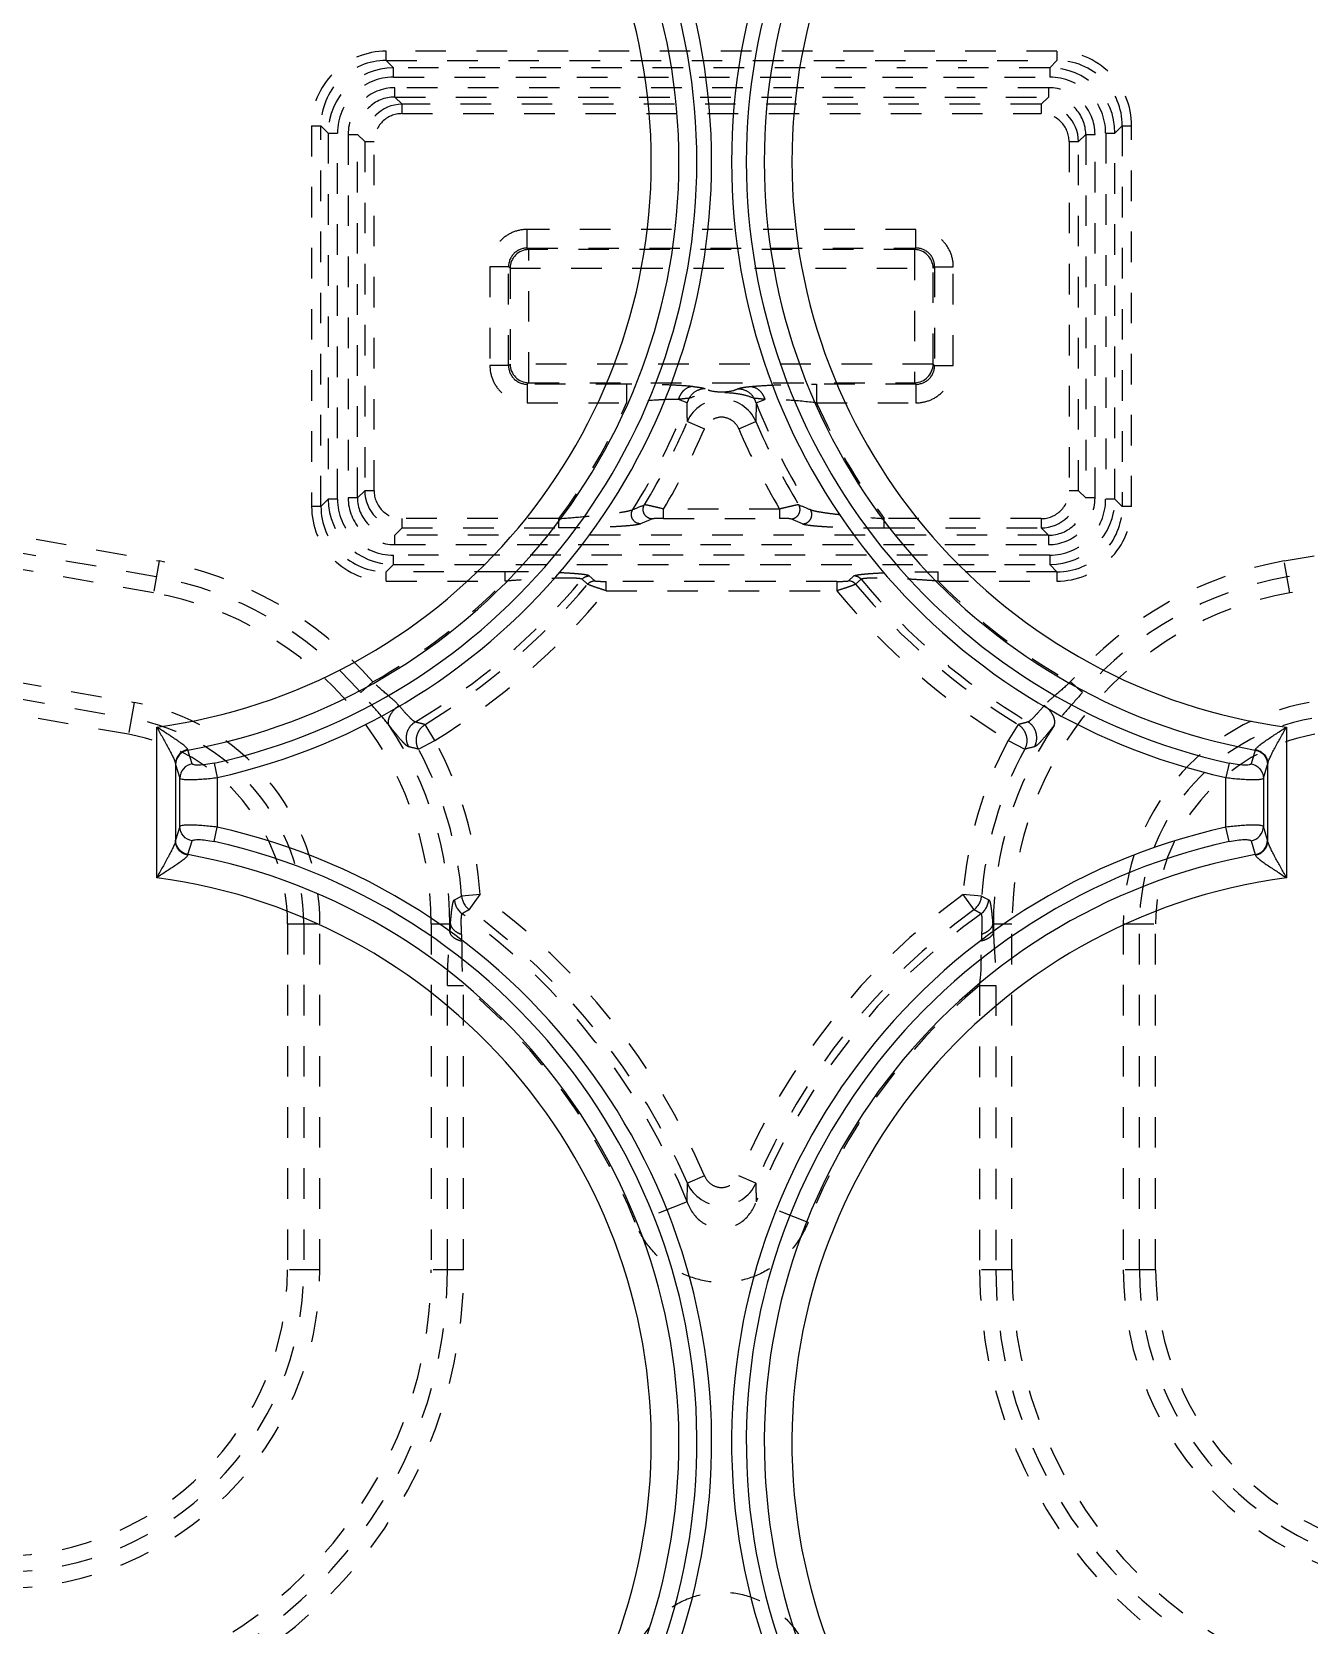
# Model space of a CAD drawing. Header units: millimetres. Extents: x 1727 to 4210, y -6182 to 759.
# Drawn here: x 3177.1 to 3245.3, y -556.7 to -471.5 of the extents above; entities that cross this region are included whole.
import ezdxf

# ---------------------------------------------------------------- set-up
doc = ezdxf.new("R2010")
doc.units = ezdxf.units.MM
doc.header["$LTSCALE"] = 16.335
doc.linetypes.add('HIDDEN', pattern=[0.2, 0.1, -0.1])
doc.layers.get('0').update_dxf_attribs({"linetype": 'CONTINUOUS'})
doc.layers.add('DEFAULT_2', color=8, linetype='HIDDEN')

msp = doc.modelspace()

# ---------------------------------------------------------------- linework, layer by layer
at = {"color": 7, "linetype": 'Continuous'}
for p, q in [((3183.735, -516.743), (3183.735, -508.685)), ((3244.133, -508.685), (3244.133, -516.743)), ((3185.626, -510.649), (3185.402, -509.917)), ((3242.466, -509.917), (3242.242, -510.649)), ((3184.733, -510.65), (3184.733, -514.777)), ((3184.744, -510.692), (3184.97, -511.424)), ((3186.797, -510.616), (3186.967, -511.385)), ((3241.071, -510.616), (3240.901, -511.385)), ((3242.898, -511.424), (3243.124, -510.692)), ((3243.134, -514.777), (3243.134, -510.65)), ((3184.97, -514.004), (3184.97, -511.424)), ((3186.967, -511.385), (3186.967, -514.042)), ((3240.901, -514.042), (3240.901, -511.385)), ((3242.898, -511.424), (3242.898, -514.004)), ((3184.97, -514.004), (3184.744, -514.735)), ((3186.797, -514.812), (3186.967, -514.042)), ((3241.071, -514.812), (3240.901, -514.042)), ((3243.124, -514.735), (3242.898, -514.004)), ((3185.402, -515.511), (3185.626, -514.779)), ((3242.242, -514.779), (3242.466, -515.511))]:
    msp.add_line(p, q, dxfattribs=at)
for centre, radius, start, end in [((3179.684, -478.464), 33.717, 282.47454, 77.52546), ((3248.184, -478.464), 33.717, 102.47454, 257.52546), ((3179.684, -478.464), 32.929, 282.47454, 77.52546), ((3248.184, -478.464), 32.929, 102.47454, 257.52546), ((3179.684, -478.464), 31.969, 280.30331, 79.69669), ((3248.184, -478.464), 31.969, 100.30331, 259.69669), ((3179.684, -478.464), 30.491, 277.63481, 82.36519), ((3248.184, -478.464), 30.491, 97.63481, 262.36519), ((3179.684, -546.964), 33.717, 102.47454, 77.52546), ((3248.184, -546.964), 33.717, 102.47454, 77.52546), ((3179.684, -546.964), 32.929, 102.47454, 77.52546), ((3248.184, -546.964), 32.929, 102.47454, 77.52546), ((3179.684, -546.964), 31.969, 100.30331, 79.69669), ((3248.184, -546.964), 31.969, 100.30331, 79.69669), ((3179.684, -546.964), 30.491, 97.63481, 82.36519), ((3248.184, -546.964), 30.491, 97.63481, 82.36519)]:
    msp.add_arc(centre, radius, start, end, dxfattribs=at)
for points, knots in [([(3185.394, -509.89), (3185.389, -509.873), (3185.368, -509.838), (3185.299, -509.758), (3185.166, -509.647), (3184.973, -509.505), (3184.666, -509.292), (3184.248, -509.021), (3183.911, -508.794), (3183.735, -508.685)], [0, 0, 0, 0, 0.024622, 0.059214, 0.154309, 0.274311, 0.408235, 0.698147, 1, 1, 1, 1]), ([(3183.735, -508.685), (3183.833, -508.869), (3184.037, -509.226), (3184.281, -509.672), (3184.465, -510.016), (3184.586, -510.253), (3184.68, -510.46), (3184.727, -510.591), (3184.733, -510.65)], [0, 0, 0, 0, 0.283396, 0.559345, 0.690533, 0.813158, 0.919836, 1, 1, 1, 1]), ([(3242.473, -509.89), (3242.477, -509.873), (3242.498, -509.837), (3242.568, -509.758), (3242.701, -509.648), (3242.893, -509.506), (3243.117, -509.352), (3243.359, -509.19), (3243.699, -508.966), (3243.959, -508.798), (3244.133, -508.685)], [0, 0, 0, 0, 0.024226, 0.058786, 0.15416, 0.273643, 0.407521, 0.550014, 0.697635, 1, 1, 1, 1]), ([(3243.134, -510.65), (3243.14, -510.599), (3243.181, -510.48), (3243.266, -510.287), (3243.381, -510.057), (3243.566, -509.709), (3243.819, -509.25), (3244.027, -508.876), (3244.133, -508.685)], [0, 0, 0, 0, 0.06999, 0.168828, 0.287405, 0.419053, 0.702974, 1, 1, 1, 1]), ([(3185.394, -509.889), (3185.306, -509.905), (3185.132, -509.971), (3184.845, -510.194), (3184.736, -510.473), (3184.734, -510.65)], [0, 0, 0, 0, 0.248842, 0.508598, 1, 1, 1, 1]), ([(3185.402, -509.917), (3185.224, -509.95), (3184.882, -510.143), (3184.745, -510.513), (3184.744, -510.692)], [0, 0, 0, 0, 0.50225, 1, 1, 1, 1]), ([(3185.402, -509.917), (3185.399, -509.91), (3185.397, -509.901), (3185.395, -509.892), (3185.394, -509.889)], [0, 0, 0, 0, 0.714083, 1, 1, 1, 1]), ([(3242.473, -509.889), (3242.473, -509.892), (3242.471, -509.901), (3242.468, -509.91), (3242.466, -509.917)], [0, 0, 0, 0, 0.285912, 1, 1, 1, 1]), ([(3242.466, -509.917), (3242.644, -509.95), (3242.986, -510.143), (3243.122, -510.513), (3243.124, -510.692)], [0, 0, 0, 0, 0.502249, 1, 1, 1, 1]), ([(3242.473, -509.889), (3242.561, -509.906), (3242.736, -509.971), (3243.023, -510.195), (3243.132, -510.474), (3243.134, -510.65)], [0, 0, 0, 0, 0.248859, 0.508621, 1, 1, 1, 1]), ([(3184.733, -510.65), (3184.734, -510.654), (3184.737, -510.668), (3184.741, -510.682), (3184.744, -510.692)], [0, 0, 0, 0, 0.286349, 1, 1, 1, 1]), ([(3185.626, -510.649), (3185.448, -510.682), (3185.108, -510.875), (3184.971, -511.244), (3184.97, -511.424)], [0, 0, 0, 0, 0.501605, 1, 1, 1, 1]), ([(3186.797, -510.616), (3186.653, -510.648), (3186.384, -510.696), (3186.027, -510.73), (3185.787, -510.724), (3185.666, -510.692), (3185.63, -510.664), (3185.626, -510.649)], [0, 0, 0, 0, 0.368865, 0.683056, 0.897455, 0.961218, 1, 1, 1, 1]), ([(3242.242, -510.649), (3242.237, -510.664), (3242.2, -510.692), (3242.078, -510.724), (3241.837, -510.73), (3241.482, -510.695), (3241.214, -510.647), (3241.071, -510.616)], [0, 0, 0, 0, 0.039693, 0.104753, 0.319576, 0.632764, 1, 1, 1, 1]), ([(3242.242, -510.649), (3242.419, -510.682), (3242.76, -510.875), (3242.896, -511.244), (3242.898, -511.424)], [0, 0, 0, 0, 0.501607, 1, 1, 1, 1]), ([(3243.124, -510.692), (3243.125, -510.689), (3243.129, -510.675), (3243.132, -510.661), (3243.134, -510.65)], [0, 0, 0, 0, 0.213858, 1, 1, 1, 1]), ([(3184.97, -511.424), (3184.979, -511.443), (3185.048, -511.468), (3185.169, -511.487), (3185.362, -511.498), (3185.607, -511.499), (3185.904, -511.488), (3186.363, -511.457), (3186.721, -511.418), (3186.967, -511.385)], [0, 0, 0, 0, 0.032445, 0.095747, 0.190828, 0.314676, 0.463215, 0.631198, 1, 1, 1, 1]), ([(3240.901, -511.385), (3241.146, -511.418), (3241.505, -511.457), (3241.964, -511.488), (3242.26, -511.499), (3242.507, -511.499), (3242.696, -511.487), (3242.815, -511.469), (3242.876, -511.446), (3242.894, -511.431), (3242.898, -511.424)], [0, 0, 0, 0, 0.368659, 0.536405, 0.684976, 0.809001, 0.903904, 0.9672, 0.987019, 1, 1, 1, 1]), ([(3186.967, -514.042), (3186.721, -514.009), (3186.363, -513.971), (3185.904, -513.939), (3185.607, -513.928), (3185.362, -513.929), (3185.169, -513.941), (3185.048, -513.96), (3184.979, -513.984), (3184.97, -514.004)], [0, 0, 0, 0, 0.368813, 0.536801, 0.685338, 0.809181, 0.904257, 0.967553, 1, 1, 1, 1]), ([(3185.626, -514.779), (3185.448, -514.745), (3185.108, -514.552), (3184.971, -514.183), (3184.97, -514.004)], [0, 0, 0, 0, 0.501606, 1, 1, 1, 1]), ([(3242.898, -514.004), (3242.888, -513.984), (3242.819, -513.96), (3242.698, -513.941), (3242.506, -513.929), (3242.26, -513.928), (3241.964, -513.939), (3241.505, -513.971), (3241.146, -514.009), (3240.901, -514.042)], [0, 0, 0, 0, 0.032445, 0.095747, 0.190828, 0.314676, 0.463215, 0.631198, 1, 1, 1, 1]), ([(3242.242, -514.779), (3242.419, -514.745), (3242.76, -514.552), (3242.896, -514.183), (3242.898, -514.004)], [0, 0, 0, 0, 0.501605, 1, 1, 1, 1]), ([(3184.733, -514.777), (3184.728, -514.829), (3184.687, -514.948), (3184.602, -515.141), (3184.486, -515.371), (3184.302, -515.718), (3184.049, -516.178), (3183.841, -516.551), (3183.735, -516.743)], [0, 0, 0, 0, 0.06999, 0.168828, 0.287405, 0.419053, 0.702974, 1, 1, 1, 1]), ([(3184.744, -514.735), (3184.743, -514.738), (3184.739, -514.752), (3184.736, -514.766), (3184.733, -514.777)], [0, 0, 0, 0, 0.213858, 1, 1, 1, 1]), ([(3185.394, -515.538), (3185.306, -515.522), (3185.132, -515.456), (3184.845, -515.233), (3184.736, -514.954), (3184.734, -514.777)], [0, 0, 0, 0, 0.248859, 0.508621, 1, 1, 1, 1]), ([(3185.402, -515.511), (3185.224, -515.478), (3184.882, -515.284), (3184.745, -514.915), (3184.744, -514.735)], [0, 0, 0, 0, 0.502249, 1, 1, 1, 1]), ([(3185.626, -514.779), (3185.63, -514.764), (3185.666, -514.735), (3185.787, -514.704), (3186.027, -514.698), (3186.384, -514.731), (3186.653, -514.78), (3186.797, -514.812)], [0, 0, 0, 0, 0.038784, 0.102556, 0.316978, 0.63116, 1, 1, 1, 1]), ([(3241.071, -514.812), (3241.215, -514.78), (3241.484, -514.731), (3241.84, -514.698), (3242.08, -514.704), (3242.202, -514.735), (3242.238, -514.764), (3242.242, -514.779)], [0, 0, 0, 0, 0.368865, 0.683057, 0.897455, 0.961218, 1, 1, 1, 1]), ([(3242.466, -515.511), (3242.644, -515.478), (3242.986, -515.284), (3243.122, -514.915), (3243.124, -514.735)], [0, 0, 0, 0, 0.50225, 1, 1, 1, 1]), ([(3242.473, -515.538), (3242.561, -515.522), (3242.736, -515.456), (3243.023, -515.233), (3243.132, -514.954), (3243.134, -514.778)], [0, 0, 0, 0, 0.248842, 0.508598, 1, 1, 1, 1]), ([(3243.134, -514.777), (3243.133, -514.773), (3243.13, -514.759), (3243.127, -514.745), (3243.124, -514.735)], [0, 0, 0, 0, 0.286349, 1, 1, 1, 1]), ([(3244.133, -516.743), (3244.034, -516.559), (3243.83, -516.201), (3243.586, -515.755), (3243.403, -515.411), (3243.282, -515.174), (3243.188, -514.968), (3243.14, -514.836), (3243.134, -514.777)], [0, 0, 0, 0, 0.283396, 0.559345, 0.690533, 0.813158, 0.919836, 1, 1, 1, 1]), ([(3185.394, -515.538), (3185.391, -515.554), (3185.37, -515.59), (3185.3, -515.669), (3185.167, -515.779), (3184.974, -515.921), (3184.751, -516.076), (3184.509, -516.238), (3184.168, -516.461), (3183.909, -516.629), (3183.735, -516.743)], [0, 0, 0, 0, 0.024226, 0.058786, 0.15416, 0.273643, 0.407521, 0.550014, 0.697635, 1, 1, 1, 1]), ([(3185.394, -515.538), (3185.395, -515.535), (3185.397, -515.526), (3185.399, -515.517), (3185.402, -515.511)], [0, 0, 0, 0, 0.285912, 1, 1, 1, 1]), ([(3242.466, -515.511), (3242.468, -515.517), (3242.471, -515.526), (3242.473, -515.535), (3242.473, -515.538)], [0, 0, 0, 0, 0.714083, 1, 1, 1, 1]), ([(3242.473, -515.538), (3242.479, -515.554), (3242.5, -515.589), (3242.569, -515.67), (3242.701, -515.781), (3242.894, -515.922), (3243.201, -516.135), (3243.62, -516.406), (3243.957, -516.633), (3244.133, -516.743)], [0, 0, 0, 0, 0.024622, 0.059214, 0.154309, 0.274311, 0.408235, 0.698147, 1, 1, 1, 1])]:
    msp.add_open_spline(points, degree=3, knots=knots, dxfattribs=at)
at = {"layer": 'DEFAULT_2', "color": 8, "linetype": 'HIDDEN'}
for p, q in [((3196.003, -473.042), (3196.003, -472.543)), ((3231.864, -472.543), (3196.004, -472.543)), ((3231.864, -472.543), (3231.864, -473.042)), ((3196.003, -473.042), (3196.393, -473.431)), ((3196.003, -473.042), (3231.864, -473.042)), ((3196.393, -473.93), (3196.393, -473.431)), ((3231.475, -473.431), (3196.393, -473.431)), ((3231.475, -473.431), (3231.864, -473.042)), ((3231.475, -473.431), (3231.475, -473.93)), ((3196.393, -473.93), (3231.475, -473.93)), ((3196.461, -474.996), (3196.461, -474.497)), ((3231.406, -474.497), (3196.462, -474.497)), ((3231.406, -474.497), (3231.406, -474.996)), ((3196.461, -474.996), (3196.851, -475.386)), ((3196.461, -474.996), (3231.406, -474.996)), ((3196.851, -475.884), (3196.851, -475.386)), ((3231.017, -475.386), (3196.851, -475.386)), ((3231.017, -475.386), (3231.406, -474.996)), ((3231.017, -475.386), (3231.017, -475.884)), ((3196.851, -475.884), (3231.017, -475.884)), ((3192.013, -476.533), (3192.512, -476.533)), ((3192.013, -476.534), (3192.013, -496.894)), ((3192.512, -496.894), (3192.512, -476.533)), ((3192.901, -476.923), (3192.512, -476.533)), ((3192.901, -476.923), (3192.901, -496.505)), ((3192.901, -476.923), (3193.4, -476.923)), ((3193.4, -496.504), (3193.4, -476.923)), ((3193.968, -476.991), (3194.466, -476.991)), ((3193.968, -476.992), (3193.968, -496.436)), ((3194.466, -496.436), (3194.466, -476.991)), ((3194.856, -477.381), (3194.466, -476.991)), ((3233.401, -476.991), (3233.012, -477.381)), ((3233.401, -476.991), (3233.401, -496.436)), ((3233.401, -476.991), (3233.9, -476.991)), ((3233.9, -496.436), (3233.9, -476.992)), ((3234.468, -476.923), (3234.468, -496.504)), ((3234.468, -476.923), (3234.966, -476.923)), ((3235.356, -476.533), (3234.966, -476.923)), ((3234.966, -496.505), (3234.966, -476.923)), ((3235.356, -476.533), (3235.356, -496.894)), ((3235.356, -476.533), (3235.855, -476.533)), ((3235.855, -496.894), (3235.855, -476.534)), ((3194.856, -477.381), (3194.856, -496.047)), ((3194.856, -477.381), (3195.355, -477.381)), ((3195.355, -496.047), (3195.355, -477.381)), ((3232.513, -477.381), (3232.513, -496.046)), ((3232.513, -477.381), (3233.012, -477.381)), ((3233.012, -496.047), (3233.012, -477.381)), ((3203.542, -483.074), (3203.542, -482.077)), ((3224.326, -482.077), (3203.542, -482.077)), ((3224.326, -483.074), (3224.326, -482.077)), ((3203.542, -483.074), (3203.622, -483.154)), ((3203.542, -483.074), (3224.326, -483.074)), ((3224.246, -483.154), (3224.326, -483.074)), ((3203.622, -490.273), (3203.622, -483.154)), ((3224.246, -483.154), (3203.622, -483.154)), ((3224.246, -483.154), (3224.246, -490.273)), ((3201.547, -484.072), (3201.547, -489.355)), ((3202.544, -484.072), (3201.547, -484.072)), ((3202.544, -489.356), (3202.544, -484.072)), ((3202.624, -484.151), (3202.544, -484.072)), ((3202.624, -484.151), (3202.624, -489.276)), ((3202.624, -484.151), (3225.244, -484.151)), ((3225.323, -484.072), (3225.244, -484.151)), ((3225.244, -489.276), (3225.244, -484.151)), ((3225.323, -484.072), (3225.323, -489.356)), ((3225.323, -484.072), (3226.321, -484.072)), ((3226.321, -489.356), (3226.321, -484.072)), ((3202.544, -489.356), (3201.547, -489.356)), ((3202.544, -489.356), (3202.624, -489.276)), ((3225.244, -489.276), (3202.624, -489.276)), ((3225.244, -489.276), (3225.323, -489.356)), ((3225.323, -489.356), (3226.321, -489.356)), ((3203.622, -490.273), (3203.542, -490.353)), ((3203.542, -490.353), (3203.542, -491.351)), ((3208.851, -490.353), (3203.542, -490.353)), ((3203.622, -490.273), (3224.246, -490.273)), ((3208.851, -490.353), (3208.851, -491.351)), ((3219.016, -490.353), (3219.016, -491.351)), ((3224.326, -490.353), (3219.016, -490.353)), ((3224.326, -490.353), (3224.246, -490.273)), ((3224.326, -490.353), (3224.326, -491.351)), ((3203.542, -491.351), (3208.851, -491.351)), ((3212.086, -491.352), (3211.621, -491.168)), ((3215.782, -491.352), (3215.762, -492.343)), ((3215.782, -491.352), (3216.247, -491.168)), ((3219.016, -491.351), (3224.325, -491.351)), ((3212.105, -492.343), (3213.02, -492.734)), ((3214.848, -492.734), (3215.762, -492.343)), ((3164.413, -496.378), (3183.856, -499.807)), ((3192.512, -496.894), (3192.901, -496.505)), ((3193.4, -496.505), (3192.901, -496.505)), ((3194.466, -496.436), (3193.968, -496.436)), ((3194.466, -496.436), (3194.856, -496.047)), ((3195.355, -496.047), (3194.856, -496.047)), ((3233.012, -496.047), (3232.513, -496.047)), ((3233.012, -496.047), (3233.401, -496.436)), ((3233.9, -496.436), (3233.401, -496.436)), ((3234.966, -496.505), (3234.468, -496.505)), ((3234.966, -496.505), (3235.356, -496.894)), ((3244.012, -499.807), (3263.454, -496.378)), ((3183.705, -500.659), (3164.263, -497.231)), ((3192.512, -496.894), (3192.013, -496.894)), ((3196.851, -498.042), (3196.851, -497.543)), ((3205.234, -497.543), (3196.851, -497.543)), ((3205.234, -498.042), (3205.234, -497.543)), ((3210.233, -497.559), (3209.604, -497.823)), ((3210.833, -497.528), (3210.833, -497.029)), ((3217.035, -497.029), (3210.833, -497.029)), ((3210.833, -497.528), (3217.035, -497.528)), ((3217.035, -497.029), (3217.035, -497.528)), ((3218.264, -497.823), (3217.634, -497.559)), ((3222.634, -498.042), (3222.634, -497.543)), ((3231.017, -497.543), (3222.634, -497.543)), ((3231.017, -497.543), (3231.017, -498.042)), ((3235.855, -496.894), (3235.356, -496.894)), ((3263.605, -497.231), (3244.162, -500.659)), ((3183.555, -501.512), (3164.113, -498.084)), ((3196.851, -498.042), (3196.461, -498.431)), ((3196.461, -498.93), (3196.461, -498.431)), ((3231.406, -498.431), (3196.461, -498.431)), ((3196.851, -498.042), (3205.234, -498.042)), ((3222.634, -498.042), (3231.017, -498.042)), ((3231.406, -498.431), (3231.017, -498.042)), ((3231.406, -498.431), (3231.406, -498.93)), ((3263.755, -498.084), (3244.312, -501.512)), ((3196.462, -498.93), (3231.406, -498.93)), ((3183.856, -499.807), (3183.555, -501.512)), ((3196.393, -499.996), (3196.003, -500.386)), ((3196.393, -499.996), (3196.393, -499.497)), ((3231.475, -499.497), (3196.393, -499.497)), ((3196.393, -499.996), (3231.475, -499.996)), ((3231.475, -499.497), (3231.475, -499.996)), ((3231.864, -500.386), (3231.475, -499.996)), ((3244.312, -501.512), (3244.012, -499.807)), ((3196.003, -500.884), (3196.003, -500.386)), ((3202.358, -500.386), (3196.003, -500.386)), ((3196.004, -500.884), (3202.358, -500.884)), ((3202.358, -500.884), (3202.358, -500.386)), ((3206.771, -501.049), (3206.475, -500.785)), ((3206.857, -500.605), (3207.153, -500.868)), ((3207.771, -501.398), (3207.771, -500.9)), ((3220.096, -500.9), (3207.771, -500.9)), ((3220.096, -500.9), (3220.096, -501.398)), ((3220.715, -500.868), (3221.011, -500.605)), ((3221.393, -500.785), (3221.097, -501.049)), ((3225.509, -500.884), (3225.509, -500.386)), ((3231.864, -500.386), (3225.509, -500.386)), ((3225.509, -500.884), (3231.864, -500.884)), ((3231.864, -500.386), (3231.864, -500.884)), ((3207.771, -501.398), (3220.096, -501.398)), ((3163.08, -503.942), (3182.522, -507.371)), ((3163.262, -504.854), (3182.372, -508.223)), ((3182.221, -509.076), (3163.112, -505.707)), ((3194.64, -506.838), (3195.293, -506.27)), ((3233.227, -506.838), (3232.574, -506.27)), ((3182.522, -507.371), (3182.221, -509.076)), ((3198.605, -509.398), (3198.086, -508.549)), ((3229.782, -508.549), (3229.263, -509.398)), ((3197.73, -509.87), (3198.605, -509.398)), ((3229.263, -509.398), (3230.138, -509.87)), ((3199.653, -517.927), (3200.035, -517.724)), ((3201.027, -517.649), (3200.035, -517.724)), ((3200.442, -518.453), (3201.027, -517.649)), ((3227.832, -517.724), (3226.84, -517.649)), ((3226.84, -517.649), (3227.426, -518.453)), ((3227.832, -517.724), (3228.214, -517.928)), ((3190.727, -519.214), (3190.727, -537.714)), ((3190.727, -519.214), (3192.459, -519.214)), ((3191.593, -519.214), (3191.593, -537.714)), ((3192.459, -537.714), (3192.459, -519.214)), ((3198.408, -519.214), (3198.408, -537.714)), ((3198.408, -519.214), (3199.436, -519.214)), ((3199.403, -519.655), (3199.403, -519.214)), ((3228.432, -519.214), (3229.459, -519.214)), ((3228.465, -519.214), (3228.465, -519.655)), ((3229.459, -537.714), (3229.459, -519.214)), ((3235.408, -519.214), (3237.14, -519.214)), ((3235.408, -519.214), (3235.408, -537.714)), ((3236.274, -537.714), (3236.274, -519.214)), ((3237.14, -537.714), (3237.14, -519.214)), ((3199.274, -537.714), (3199.274, -522.502)), ((3199.274, -522.502), (3200.14, -522.502)), ((3200.14, -537.714), (3200.14, -522.502)), ((3227.727, -522.503), (3228.593, -522.503)), ((3227.727, -522.503), (3227.727, -537.714)), ((3228.593, -522.503), (3228.593, -537.714)), ((3212.086, -534.075), (3212.105, -533.085)), ((3213.02, -532.693), (3212.105, -533.085)), ((3215.762, -533.085), (3214.848, -532.693)), ((3212.086, -534.075), (3209.313, -535.178)), ((3218.554, -535.178), (3215.782, -534.075)), ((3192.459, -537.714), (3190.727, -537.714)), ((3200.14, -537.714), (3198.408, -537.714)), ((3229.459, -537.714), (3227.727, -537.714)), ((3237.14, -537.714), (3235.408, -537.714))]:
    msp.add_line(p, q, dxfattribs=at)
for centre, radius, start, end in [((3196, -476.53), 3.987, 89.95243, 180.04757), ((3231.867, -476.53), 3.987, 359.9507, 90.0493), ((3195.996, -476.526), 3.484, 89.88526, 180.11472), ((3196.393, -476.923), 3.492, 90.00535, 179.99465), ((3231.474, -476.923), 3.492, 0.00631, 89.99369), ((3231.871, -476.526), 3.484, 359.88525, 90.11472), ((3196.389, -476.919), 2.989, 89.92999, 180.06903), ((3196.46, -476.989), 2.492, 89.94529, 180.051), ((3231.408, -476.989), 2.492, 359.9453, 90.05098), ((3231.478, -476.919), 2.989, 359.92999, 90.06903), ((3196.459, -476.989), 1.993, 89.93939, 180.05891), ((3196.853, -477.382), 1.997, 90.04714, 179.95286), ((3231.015, -477.382), 1.997, 0.04714, 89.95286), ((3231.408, -476.989), 1.993, 359.93939, 90.05891), ((3196.85, -477.379), 1.495, 89.94519, 180.06213), ((3231.018, -477.379), 1.495, 359.94521, 90.06214), ((3203.627, -484.157), 1.003, 90.32955, 179.67045), ((3224.24, -484.157), 1.003, 0.32955, 89.67045), ((3203.627, -489.27), 1.003, 180.32955, 269.67045), ((3224.24, -489.27), 1.003, 270.32955, 359.67045), ((3179.684, -478.464), 31.888, 323.2498, 336.16277), ((3179.684, -478.464), 34.871, 327.77498, 338.30836), ((3214.442, -492.194), 2.503, 155.01576, 160.35058), ((3213.934, -493.152), 2, 23.8744, 156.12552), ((3213.43, -492.192), 2.498, 19.6434, 24.98857), ((3248.184, -478.464), 34.871, 201.69164, 212.22502), ((3248.184, -478.464), 31.888, 203.83723, 216.7502), ((3179.684, -478.464), 35.267, 328.66954, 336.82527), ((3248.184, -478.464), 35.267, 203.17473, 211.33048), ((3179.684, -478.464), 36.262, 329.20423, 336.82527), ((3248.184, -478.464), 36.262, 203.17473, 210.79577), ((3196.393, -496.504), 3.492, 180.00535, 269.99465), ((3196.39, -496.508), 2.989, 179.92982, 270.06879), ((3196.46, -496.438), 2.492, 179.94739, 270.04938), ((3196.459, -496.438), 1.993, 179.93939, 270.05891), ((3196.853, -496.045), 1.997, 180.04714, 269.95286), ((3196.849, -496.048), 1.495, 179.94519, 270.06216), ((3231.018, -496.048), 1.495, 269.9452, 0.06213), ((3231.015, -496.045), 1.997, 270.04714, 359.95286), ((3231.408, -496.438), 2.492, 269.9474, 0.04938), ((3231.408, -496.438), 1.993, 269.93939, 0.05891), ((3231.478, -496.508), 2.989, 269.92982, 0.06879), ((3231.474, -496.504), 3.492, 270.00632, 359.99368), ((3196, -496.897), 3.987, 179.95243, 270.04757), ((3195.996, -496.901), 3.484, 179.88526, 270.11472), ((3165.261, -389.307), 116.36, 292.17677, 292.50951), ((3262.606, -389.307), 116.36, 247.49049, 247.82323), ((3231.867, -496.897), 3.987, 269.9507, 0.0493), ((3231.871, -496.901), 3.484, 269.88525, 0.11472), ((3180.434, -519.214), 19.706, 41.05903, 79.99997), ((3247.434, -519.214), 19.706, 100, 138.94058), ((3180.434, -519.214), 18.84, 41.05903, 79.99997), ((3179.684, -478.464), 31.888, 299.30811, 315.32219), ((3179.684, -478.464), 34.871, 300.84714, 320.19941), ((3248.184, -478.464), 34.871, 219.80059, 239.15248), ((3248.184, -478.464), 31.888, 224.67781, 240.69152), ((3247.434, -519.214), 18.84, 100, 138.94058), ((3180.434, -519.214), 17.974, 0, 79.99997), ((3179.684, -478.464), 35.267, 301.45221, 320.17861), ((3179.684, -478.464), 36.262, 301.45221, 320.76695), ((3248.184, -478.464), 36.262, 219.23311, 238.54609), ((3248.184, -478.464), 35.267, 219.82139, 238.54741), ((3247.434, -519.214), 17.974, 100, 180), ((3180.434, -519.214), 12.026, 0, 80.00022), ((3247.434, -519.214), 12.026, 100, 180), ((3180.434, -519.214), 11.16, 0, 80.00003), ((3180.434, -519.214), 18.969, 0, 33.99377), ((3247.434, -519.214), 18.969, 146.00584, 180), ((3247.434, -519.214), 11.16, 100, 180), ((3180.434, -519.214), 10.294, 0, 80.00026), ((3180.434, -519.214), 20.653, 4.34338, 28.37763), ((3247.434, -519.214), 20.653, 151.62173, 175.65475), ((3247.434, -519.214), 10.294, 100, 180), ((3172.204, -614.874), 108.062, 76.33712, 76.62162), ((3180.434, -519.214), 19.658, 4.34583, 28.37763), ((3247.434, -519.214), 19.658, 151.62198, 175.65475), ((3255.776, -614.955), 108.167, 103.4267, 103.71114), ((3200.656, -517.855), 1.006, 184.12041, 233.91903), ((3201.038, -517.642), 1.006, 184.64478, 233.64088), ((3179.684, -546.964), 36.262, 23.17473, 53.94104), ((3248.184, -546.964), 36.262, 126.05756, 156.82527), ((3226.829, -517.643), 1.006, 306.35974, 355.35895), ((3227.211, -517.855), 1.006, 306.08416, 355.88362), ((3179.684, -546.964), 34.871, 21.69164, 54.23641), ((3179.684, -546.964), 35.267, 23.17473, 53.94299), ((3248.184, -546.964), 35.267, 126.05756, 156.82527), ((3248.184, -546.964), 34.871, 125.76415, 158.30836), ((3222.594, -521.168), 23.241, 175.17641, 176.26764), ((3206.83, -521.052), 21.68, 3.69307, 4.86337), ((3215.208, -519.14), 15.203, 182.36095, 183.73548), ((3211.725, -519.089), 16.14, 356.29924, 357.59508), ((3179.684, -546.964), 31.888, 21.69165, 50.09531), ((3248.184, -546.964), 31.888, 129.90532, 158.30835), ((3213.934, -532.275), 2, 203.87501, 336.1249), ((3175.434, -537.714), 24.706, 270, 360), ((3175.434, -537.714), 23.84, 270, 0), ((3175.434, -537.714), 22.974, 270, 0), ((3175.434, -537.714), 17.026, 270, 360), ((3175.434, -537.714), 16.16, 270, 0), ((3175.434, -537.714), 15.294, 270, 0), ((3252.434, -537.714), 24.706, 180, 270), ((3252.434, -537.714), 23.84, 180, 270), ((3252.434, -537.714), 22.974, 180, 270), ((3252.434, -537.714), 17.026, 180, 270), ((3252.434, -537.714), 16.16, 180, 270), ((3252.434, -537.714), 15.294, 180, 270)]:
    msp.add_arc(centre, radius, start, end, dxfattribs=at)
for points, knots in [([(3203.542, -482.077), (3203.283, -482.077), (3202.758, -482.18), (3202.094, -482.624), (3201.65, -483.287), (3201.547, -483.812), (3201.547, -484.072)], [0, 0, 0, 0, 0.250033, 0.499999, 0.749967, 1, 1, 1, 1]), ([(3226.321, -484.072), (3226.321, -483.813), (3226.218, -483.288), (3225.774, -482.624), (3225.11, -482.18), (3224.585, -482.077), (3224.326, -482.077)], [0, 0, 0, 0, 0.250033, 0.499999, 0.749967, 1, 1, 1, 1]), ([(3203.542, -483.074), (3203.287, -483.073), (3202.753, -483.283), (3202.543, -483.817), (3202.544, -484.072)], [0, 0, 0, 0, 0.499989, 1, 1, 1, 1]), ([(3225.323, -484.072), (3225.325, -483.817), (3225.114, -483.283), (3224.581, -483.073), (3224.326, -483.074)], [0, 0, 0, 0, 0.499989, 1, 1, 1, 1]), ([(3201.547, -489.355), (3201.547, -489.615), (3201.65, -490.14), (3202.094, -490.803), (3202.757, -491.248), (3203.282, -491.351), (3203.542, -491.351)], [0, 0, 0, 0, 0.250033, 0.499999, 0.749967, 1, 1, 1, 1]), ([(3202.544, -489.356), (3202.543, -489.611), (3202.753, -490.144), (3203.287, -490.354), (3203.542, -490.353)], [0, 0, 0, 0, 0.499989, 1, 1, 1, 1]), ([(3224.325, -491.351), (3224.585, -491.351), (3225.11, -491.248), (3225.773, -490.803), (3226.218, -490.14), (3226.321, -489.615), (3226.321, -489.356)], [0, 0, 0, 0, 0.250033, 0.499999, 0.749967, 1, 1, 1, 1]), ([(3224.326, -490.353), (3224.581, -490.354), (3225.114, -490.144), (3225.324, -489.611), (3225.323, -489.356)], [0, 0, 0, 0, 0.499989, 1, 1, 1, 1]), ([(3212.39, -490.476), (3212.16, -490.453), (3211.642, -490.417), (3210.463, -490.366), (3209.513, -490.353), (3208.851, -490.353)], [0, 0, 0, 0, 0.196042, 0.439156, 1, 1, 1, 1]), ([(3212.39, -490.476), (3212.22, -490.484), (3211.954, -490.608), (3211.728, -490.896), (3211.648, -491.075), (3211.621, -491.168)], [0, 0, 0, 0, 0.468849, 0.733548, 1, 1, 1, 1]), ([(3213.054, -490.596), (3212.876, -490.598), (3212.513, -490.701), (3212.257, -490.978), (3212.174, -491.137)], [0, 0, 0, 0, 0.499112, 1, 1, 1, 1]), ([(3212.39, -490.476), (3212.472, -490.484), (3212.619, -490.5), (3212.814, -490.528), (3212.953, -490.558), (3213.029, -490.581), (3213.054, -490.596)], [0, 0, 0, 0, 0.364126, 0.656316, 0.86961, 1, 1, 1, 1]), ([(3214.814, -490.596), (3214.738, -490.644), (3214.45, -490.748), (3213.934, -490.8), (3213.418, -490.748), (3213.13, -490.644), (3213.054, -490.596)], [0, 0, 0, 0, 0.147747, 0.499838, 0.852247, 1, 1, 1, 1]), ([(3214.814, -490.596), (3214.839, -490.581), (3214.914, -490.558), (3215.054, -490.528), (3215.249, -490.5), (3215.396, -490.484), (3215.478, -490.476)], [0, 0, 0, 0, 0.130359, 0.343676, 0.635897, 1, 1, 1, 1]), ([(3214.814, -490.596), (3214.994, -490.598), (3215.357, -490.702), (3215.612, -490.98), (3215.694, -491.137)], [0, 0, 0, 0, 0.503722, 1, 1, 1, 1]), ([(3215.478, -490.476), (3215.708, -490.453), (3216.225, -490.417), (3217.405, -490.366), (3218.354, -490.353), (3219.016, -490.353)], [0, 0, 0, 0, 0.19603, 0.439136, 1, 1, 1, 1]), ([(3215.478, -490.476), (3215.652, -490.484), (3215.92, -490.613), (3216.143, -490.903), (3216.22, -491.078), (3216.247, -491.168)], [0, 0, 0, 0, 0.48003, 0.741974, 1, 1, 1, 1]), ([(3211.621, -491.168), (3211.441, -491.164), (3211.036, -491.171), (3210.112, -491.219), (3209.369, -491.29), (3208.851, -491.351)], [0, 0, 0, 0, 0.194515, 0.436817, 1, 1, 1, 1]), ([(3212.174, -491.137), (3212.156, -491.123), (3212.088, -491.119), (3211.974, -491.125), (3211.81, -491.144), (3211.688, -491.16), (3211.621, -491.168)], [0, 0, 0, 0, 0.122091, 0.336698, 0.634363, 1, 1, 1, 1]), ([(3212.105, -492.343), (3212.104, -492.262), (3212.097, -491.932), (3212.09, -491.602), (3212.086, -491.352)], [0, 0, 0, 0, 0.24467, 1, 1, 1, 1]), ([(3215.694, -491.137), (3215.528, -491.043), (3215.189, -490.935), (3214.596, -490.834), (3213.934, -490.797), (3213.271, -490.835), (3212.679, -490.935), (3212.34, -491.044), (3212.174, -491.137)], [0, 0, 0, 0, 0.158178, 0.291497, 0.500063, 0.708565, 0.841826, 1, 1, 1, 1]), ([(3216.247, -491.168), (3216.179, -491.16), (3216.057, -491.145), (3215.894, -491.125), (3215.779, -491.119), (3215.711, -491.123), (3215.694, -491.137)], [0, 0, 0, 0, 0.365624, 0.663288, 0.877901, 1, 1, 1, 1]), ([(3219.016, -491.351), (3218.499, -491.29), (3217.756, -491.219), (3216.831, -491.171), (3216.427, -491.164), (3216.247, -491.168)], [0, 0, 0, 0, 0.563176, 0.805485, 1, 1, 1, 1]), ([(3214.848, -492.734), (3214.773, -492.557), (3214.516, -492.239), (3213.934, -492.058), (3213.351, -492.239), (3213.095, -492.557), (3213.02, -492.734)], [0, 0, 0, 0, 0.250271, 0.500011, 0.749749, 1, 1, 1, 1]), ([(3205.234, -497.543), (3205.667, -497.51), (3206.306, -497.457), (3207.137, -497.377), (3207.706, -497.315), (3208.214, -497.252), (3208.638, -497.189), (3208.927, -497.136), (3209.097, -497.092), (3209.159, -497.071), (3209.183, -497.059)], [0, 0, 0, 0, 0.327266, 0.482793, 0.628086, 0.758416, 0.868076, 0.950662, 0.979796, 1, 1, 1, 1]), ([(3209.604, -497.823), (3209.512, -497.821), (3209.336, -497.768), (3209.156, -497.572), (3209.087, -497.316), (3209.136, -497.137), (3209.183, -497.059)], [0, 0, 0, 0, 0.263877, 0.499327, 0.735176, 1, 1, 1, 1]), ([(3210.233, -497.559), (3210.142, -497.558), (3209.967, -497.505), (3209.788, -497.313), (3209.716, -497.059), (3209.762, -496.881), (3209.808, -496.802)], [0, 0, 0, 0, 0.263735, 0.4986, 0.734936, 1, 1, 1, 1]), ([(3210.833, -497.029), (3210.713, -496.999), (3210.489, -496.943), (3210.22, -496.88), (3210.037, -496.84), (3209.934, -496.819), (3209.861, -496.807), (3209.822, -496.801), (3209.808, -496.802)], [0, 0, 0, 0, 0.351571, 0.661297, 0.787692, 0.888896, 0.960658, 1, 1, 1, 1]), ([(3210.833, -497.528), (3210.766, -497.528), (3210.639, -497.529), (3210.464, -497.535), (3210.34, -497.542), (3210.267, -497.551), (3210.242, -497.555), (3210.233, -497.559)], [0, 0, 0, 0, 0.332799, 0.635307, 0.872434, 0.952796, 1, 1, 1, 1]), ([(3218.059, -496.802), (3218.045, -496.801), (3218.007, -496.807), (3217.934, -496.819), (3217.831, -496.84), (3217.648, -496.88), (3217.379, -496.943), (3217.155, -496.999), (3217.035, -497.029)], [0, 0, 0, 0, 0.039285, 0.110987, 0.212098, 0.338374, 0.648127, 1, 1, 1, 1]), ([(3217.634, -497.559), (3217.626, -497.556), (3217.602, -497.551), (3217.531, -497.542), (3217.408, -497.535), (3217.232, -497.529), (3217.103, -497.528), (3217.035, -497.528)], [0, 0, 0, 0, 0.045125, 0.12204, 0.354824, 0.66023, 1, 1, 1, 1]), ([(3217.634, -497.559), (3217.725, -497.558), (3217.901, -497.505), (3218.08, -497.312), (3218.151, -497.058), (3218.106, -496.88), (3218.059, -496.802)], [0, 0, 0, 0, 0.263792, 0.499328, 0.735264, 1, 1, 1, 1]), ([(3218.264, -497.823), (3218.355, -497.821), (3218.532, -497.768), (3218.711, -497.572), (3218.78, -497.316), (3218.732, -497.137), (3218.684, -497.059)], [0, 0, 0, 0, 0.263872, 0.499323, 0.735174, 1, 1, 1, 1]), ([(3218.684, -497.059), (3218.708, -497.071), (3218.771, -497.092), (3218.94, -497.136), (3219.23, -497.189), (3219.653, -497.252), (3220.161, -497.315), (3220.731, -497.377), (3221.561, -497.457), (3222.2, -497.51), (3222.634, -497.543)], [0, 0, 0, 0, 0.020196, 0.04933, 0.131896, 0.241552, 0.371873, 0.517191, 0.672797, 1, 1, 1, 1]), ([(3209.604, -497.823), (3209.578, -497.833), (3209.51, -497.852), (3209.324, -497.886), (3209.006, -497.922), (3208.538, -497.958), (3207.977, -497.989), (3207.345, -498.012), (3206.423, -498.035), (3205.714, -498.042), (3205.234, -498.042)], [0, 0, 0, 0, 0.019479, 0.047945, 0.129425, 0.238512, 0.368819, 0.514607, 0.670995, 1, 1, 1, 1]), ([(3218.264, -497.823), (3218.29, -497.833), (3218.358, -497.852), (3218.544, -497.886), (3218.862, -497.922), (3219.329, -497.958), (3219.891, -497.989), (3220.522, -498.012), (3221.444, -498.035), (3222.153, -498.042), (3222.634, -498.042)], [0, 0, 0, 0, 0.019477, 0.047936, 0.129421, 0.238507, 0.368816, 0.514602, 0.670996, 1, 1, 1, 1]), ([(3206.857, -500.605), (3206.841, -500.591), (3206.785, -500.573), (3206.68, -500.549), (3206.527, -500.527), (3206.332, -500.505), (3206.1, -500.485), (3205.732, -500.46), (3205.218, -500.434), (3204.553, -500.412), (3203.842, -500.396), (3203.106, -500.388), (3202.609, -500.386), (3202.358, -500.386)], [0, 0, 0, 0, 0.013606, 0.037845, 0.072366, 0.116209, 0.168181, 0.227088, 0.361148, 0.510528, 0.669389, 0.833555, 1, 1, 1, 1]), ([(3206.475, -500.785), (3206.461, -500.773), (3206.409, -500.76), (3206.314, -500.744), (3206.173, -500.733), (3205.994, -500.726), (3205.781, -500.722), (3205.444, -500.723), (3204.973, -500.733), (3204.365, -500.757), (3203.716, -500.791), (3203.042, -500.834), (3202.587, -500.867), (3202.358, -500.885)], [0, 0, 0, 0, 0.0131, 0.037012, 0.071397, 0.115217, 0.167235, 0.226206, 0.360287, 0.509607, 0.668466, 0.832844, 1, 1, 1, 1]), ([(3206.475, -500.785), (3206.523, -500.727), (3206.642, -500.636), (3206.788, -500.605), (3206.856, -500.605)], [0, 0, 0, 0, 0.52481, 1, 1, 1, 1]), ([(3206.771, -501.049), (3206.796, -501.019), (3206.901, -500.921), (3207.048, -500.869), (3207.153, -500.868)], [0, 0, 0, 0, 0.271217, 1, 1, 1, 1]), ([(3207.153, -500.868), (3207.158, -500.873), (3207.182, -500.876), (3207.223, -500.883), (3207.287, -500.887), (3207.365, -500.892), (3207.456, -500.895), (3207.593, -500.899), (3207.699, -500.9), (3207.771, -500.9)], [0, 0, 0, 0, 0.034947, 0.106678, 0.209878, 0.338696, 0.487335, 0.650529, 1, 1, 1, 1]), ([(3220.096, -500.9), (3220.169, -500.9), (3220.275, -500.899), (3220.412, -500.895), (3220.503, -500.892), (3220.581, -500.887), (3220.644, -500.883), (3220.686, -500.876), (3220.71, -500.873), (3220.715, -500.868)], [0, 0, 0, 0, 0.349534, 0.512708, 0.661318, 0.790115, 0.893305, 0.965038, 1, 1, 1, 1]), ([(3221.097, -501.049), (3221.072, -501.019), (3220.967, -500.921), (3220.82, -500.869), (3220.715, -500.868)], [0, 0, 0, 0, 0.271216, 1, 1, 1, 1]), ([(3221.011, -500.605), (3221.026, -500.591), (3221.083, -500.573), (3221.188, -500.549), (3221.341, -500.527), (3221.536, -500.505), (3221.768, -500.485), (3222.135, -500.46), (3222.65, -500.434), (3223.315, -500.412), (3224.025, -500.396), (3224.762, -500.388), (3225.259, -500.386), (3225.509, -500.386)], [0, 0, 0, 0, 0.013635, 0.037849, 0.072381, 0.116228, 0.168171, 0.227087, 0.361146, 0.510531, 0.669384, 0.833556, 1, 1, 1, 1]), ([(3221.393, -500.785), (3221.371, -500.759), (3221.267, -500.661), (3221.12, -500.605), (3221.011, -500.605)], [0, 0, 0, 0, 0.2383, 1, 1, 1, 1]), ([(3225.509, -500.884), (3225.28, -500.867), (3224.825, -500.834), (3224.152, -500.791), (3223.503, -500.757), (3222.895, -500.733), (3222.424, -500.723), (3222.087, -500.722), (3221.874, -500.726), (3221.696, -500.733), (3221.555, -500.744), (3221.46, -500.76), (3221.407, -500.773), (3221.393, -500.785)], [0, 0, 0, 0, 0.167102, 0.331444, 0.49028, 0.639523, 0.773894, 0.832829, 0.884672, 0.928269, 0.962592, 0.986706, 1, 1, 1, 1]), ([(3207.771, -501.399), (3207.652, -501.362), (3207.428, -501.291), (3207.163, -501.203), (3206.982, -501.138), (3206.883, -501.101), (3206.816, -501.072), (3206.78, -501.057), (3206.771, -501.049)], [0, 0, 0, 0, 0.351857, 0.664001, 0.791669, 0.893289, 0.963819, 1, 1, 1, 1]), ([(3221.097, -501.049), (3221.087, -501.057), (3221.052, -501.072), (3220.985, -501.101), (3220.885, -501.138), (3220.705, -501.203), (3220.439, -501.291), (3220.215, -501.362), (3220.096, -501.398)], [0, 0, 0, 0, 0.036211, 0.106745, 0.208319, 0.335934, 0.648058, 1, 1, 1, 1]), ([(3196.161, -508.608), (3195.94, -508.307), (3195.426, -507.721), (3194.906, -507.144), (3194.64, -506.838)], [0, 0, 0, 0, 0.479671, 1, 1, 1, 1]), ([(3196.684, -507.537), (3196.59, -507.429), (3196.374, -507.222), (3195.894, -506.819), (3195.525, -506.503), (3195.293, -506.27)], [0, 0, 0, 0, 0.227775, 0.475272, 1, 1, 1, 1]), ([(3232.574, -506.27), (3232.342, -506.503), (3231.974, -506.819), (3231.493, -507.222), (3231.277, -507.429), (3231.183, -507.537)], [0, 0, 0, 0, 0.524761, 0.772234, 1, 1, 1, 1]), ([(3233.227, -506.838), (3232.962, -507.144), (3232.442, -507.721), (3231.928, -508.307), (3231.707, -508.608)], [0, 0, 0, 0, 0.520296, 1, 1, 1, 1]), ([(3196.161, -508.608), (3196.127, -508.538), (3196.106, -508.377), (3196.168, -508.142), (3196.337, -507.837), (3196.535, -507.643), (3196.684, -507.537)], [0, 0, 0, 0, 0.184498, 0.361844, 0.568696, 1, 1, 1, 1]), ([(3196.684, -507.537), (3196.786, -507.654), (3196.967, -507.864), (3197.211, -508.134), (3197.383, -508.301), (3197.496, -508.379), (3197.543, -508.399), (3197.564, -508.402)], [0, 0, 0, 0, 0.374174, 0.670316, 0.878839, 0.949717, 1, 1, 1, 1]), ([(3230.303, -508.402), (3230.324, -508.399), (3230.372, -508.379), (3230.484, -508.301), (3230.656, -508.134), (3230.9, -507.864), (3231.082, -507.654), (3231.184, -507.536)], [0, 0, 0, 0, 0.05028, 0.121155, 0.329676, 0.625821, 1, 1, 1, 1]), ([(3231.707, -508.608), (3231.741, -508.537), (3231.762, -508.377), (3231.699, -508.141), (3231.53, -507.837), (3231.332, -507.643), (3231.184, -507.536)], [0, 0, 0, 0, 0.184832, 0.362382, 0.56927, 1, 1, 1, 1]), ([(3197.208, -509.745), (3197.184, -509.739), (3197.131, -509.71), (3197, -509.605), (3196.797, -509.387), (3196.503, -509.036), (3196.284, -508.762), (3196.161, -508.608)], [0, 0, 0, 0, 0.046824, 0.115621, 0.322612, 0.620362, 1, 1, 1, 1]), ([(3197.208, -509.745), (3197.149, -509.638), (3197.067, -509.39), (3197.092, -508.995), (3197.266, -508.64), (3197.46, -508.465), (3197.564, -508.402)], [0, 0, 0, 0, 0.240205, 0.499999, 0.759793, 1, 1, 1, 1]), ([(3197.564, -508.402), (3197.606, -508.416), (3197.714, -508.451), (3197.891, -508.488), (3198.022, -508.528), (3198.086, -508.549)], [0, 0, 0, 0, 0.243389, 0.630034, 1, 1, 1, 1]), ([(3197.73, -509.87), (3197.672, -509.76), (3197.597, -509.515), (3197.626, -509.134), (3197.792, -508.789), (3197.98, -508.615), (3198.086, -508.549)], [0, 0, 0, 0, 0.249641, 0.499886, 0.750253, 1, 1, 1, 1]), ([(3229.782, -508.549), (3229.823, -508.535), (3229.932, -508.499), (3230.109, -508.463), (3230.24, -508.423), (3230.304, -508.402)], [0, 0, 0, 0, 0.243354, 0.62997, 1, 1, 1, 1]), ([(3229.782, -508.549), (3229.887, -508.615), (3230.075, -508.789), (3230.241, -509.134), (3230.271, -509.515), (3230.196, -509.76), (3230.138, -509.87)], [0, 0, 0, 0, 0.249643, 0.499889, 0.750255, 1, 1, 1, 1]), ([(3230.66, -509.744), (3230.718, -509.637), (3230.8, -509.39), (3230.775, -508.995), (3230.601, -508.64), (3230.408, -508.465), (3230.304, -508.402)], [0, 0, 0, 0, 0.240221, 0.500016, 0.759801, 1, 1, 1, 1]), ([(3231.707, -508.608), (3231.584, -508.761), (3231.365, -509.036), (3231.071, -509.387), (3230.867, -509.605), (3230.737, -509.71), (3230.683, -509.739), (3230.66, -509.745)], [0, 0, 0, 0, 0.37964, 0.677387, 0.884377, 0.953175, 1, 1, 1, 1]), ([(3199.436, -519.214), (3199.451, -519.047), (3199.478, -518.746), (3199.516, -518.395), (3199.554, -518.173), (3199.581, -518.055), (3199.609, -517.976), (3199.637, -517.934), (3199.653, -517.927)], [0, 0, 0, 0, 0.382043, 0.687369, 0.804106, 0.895673, 0.960864, 1, 1, 1, 1]), ([(3228.214, -517.928), (3228.23, -517.935), (3228.258, -517.976), (3228.286, -518.056), (3228.314, -518.173), (3228.351, -518.395), (3228.389, -518.746), (3228.416, -519.047), (3228.432, -519.214)], [0, 0, 0, 0, 0.039346, 0.104454, 0.195891, 0.312566, 0.617784, 1, 1, 1, 1]), ([(3200.064, -518.668), (3200.051, -518.673), (3200.03, -518.708), (3200.005, -518.817), (3199.995, -519.034), (3200.001, -519.366), (3200.011, -519.623), (3200.017, -519.766)], [0, 0, 0, 0, 0.037065, 0.09939, 0.306667, 0.614078, 1, 1, 1, 1]), ([(3200.442, -518.453), (3200.411, -518.47), (3200.334, -518.519), (3200.203, -518.583), (3200.111, -518.641), (3200.064, -518.668)], [0, 0, 0, 0, 0.247947, 0.626941, 1, 1, 1, 1]), ([(3227.803, -518.668), (3227.772, -518.65), (3227.695, -518.601), (3227.565, -518.538), (3227.473, -518.48), (3227.426, -518.453)], [0, 0, 0, 0, 0.247976, 0.626936, 1, 1, 1, 1]), ([(3227.85, -519.766), (3227.856, -519.627), (3227.867, -519.373), (3227.873, -519.041), (3227.862, -518.822), (3227.84, -518.709), (3227.817, -518.673), (3227.803, -518.668)], [0, 0, 0, 0, 0.376508, 0.684372, 0.89754, 0.961924, 1, 1, 1, 1]), ([(3199.274, -522.502), (3199.274, -522.022), (3199.307, -521.072), (3199.387, -520.125), (3199.403, -519.655)], [0, 0, 0, 0, 0.50541, 1, 1, 1, 1]), ([(3199.403, -519.655), (3199.421, -519.767), (3199.563, -519.929), (3199.802, -520.058), (3199.955, -520.11), (3200.036, -520.131)], [0, 0, 0, 0, 0.415648, 0.695167, 1, 1, 1, 1]), ([(3199.435, -519.214), (3199.451, -519.335), (3199.569, -519.518), (3199.797, -519.676), (3199.941, -519.74), (3200.017, -519.766)], [0, 0, 0, 0, 0.439403, 0.71077, 1, 1, 1, 1]), ([(3228.465, -519.655), (3228.446, -519.768), (3228.305, -519.929), (3228.065, -520.058), (3227.912, -520.11), (3227.831, -520.131)], [0, 0, 0, 0, 0.415642, 0.695162, 1, 1, 1, 1]), ([(3228.432, -519.214), (3228.416, -519.335), (3228.298, -519.518), (3228.07, -519.677), (3227.926, -519.741), (3227.85, -519.766)], [0, 0, 0, 0, 0.441116, 0.712155, 1, 1, 1, 1]), ([(3228.465, -519.655), (3228.48, -520.125), (3228.561, -521.072), (3228.593, -522.022), (3228.593, -522.503)], [0, 0, 0, 0, 0.49459, 1, 1, 1, 1]), ([(3200.036, -520.131), (3200.061, -520.511), (3200.025, -521.304), (3200.082, -522.096), (3200.14, -522.502)], [0, 0, 0, 0, 0.481548, 1, 1, 1, 1]), ([(3227.727, -522.503), (3227.786, -522.096), (3227.842, -521.304), (3227.807, -520.511), (3227.831, -520.131)], [0, 0, 0, 0, 0.518448, 1, 1, 1, 1]), ([(3213.02, -532.693), (3213.095, -532.87), (3213.351, -533.188), (3213.934, -533.369), (3214.517, -533.188), (3214.773, -532.87), (3214.848, -532.693)], [0, 0, 0, 0, 0.250271, 0.500011, 0.749749, 1, 1, 1, 1]), ([(3215.762, -533.085), (3215.764, -533.166), (3215.771, -533.496), (3215.777, -533.826), (3215.782, -534.075)], [0, 0, 0, 0, 0.24467, 1, 1, 1, 1]), ([(3212.086, -534.075), (3212.227, -534.47), (3212.599, -535.026), (3213.328, -535.434), (3213.934, -535.547), (3214.54, -535.434), (3215.269, -535.026), (3215.641, -534.47), (3215.782, -534.075)], [0, 0, 0, 0, 0.254956, 0.378736, 0.500006, 0.621273, 0.745057, 1, 1, 1, 1]), ([(3218.554, -535.178), (3218.371, -535.639), (3217.87, -536.514), (3216.78, -537.558), (3215.428, -538.234), (3213.933, -538.47), (3212.439, -538.234), (3211.087, -537.558), (3209.997, -536.514), (3209.497, -535.639), (3209.313, -535.178)], [0, 0, 0, 0, 0.125047, 0.25007, 0.375049, 0.500033, 0.625011, 0.749978, 0.874974, 1, 1, 1, 1]), ([(3209.287, -558.239), (3209.466, -557.769), (3209.961, -556.875), (3211.054, -555.805), (3212.42, -555.109), (3213.934, -554.867), (3215.448, -555.11), (3216.814, -555.805), (3217.907, -556.875), (3218.402, -557.769), (3218.581, -558.239)], [0, 0, 0, 0, 0.125052, 0.250078, 0.375054, 0.500036, 0.625012, 0.749977, 0.874973, 1, 1, 1, 1])]:
    msp.add_open_spline(points, degree=3, knots=knots, dxfattribs=at)

doc.saveas('drawing.dxf')
